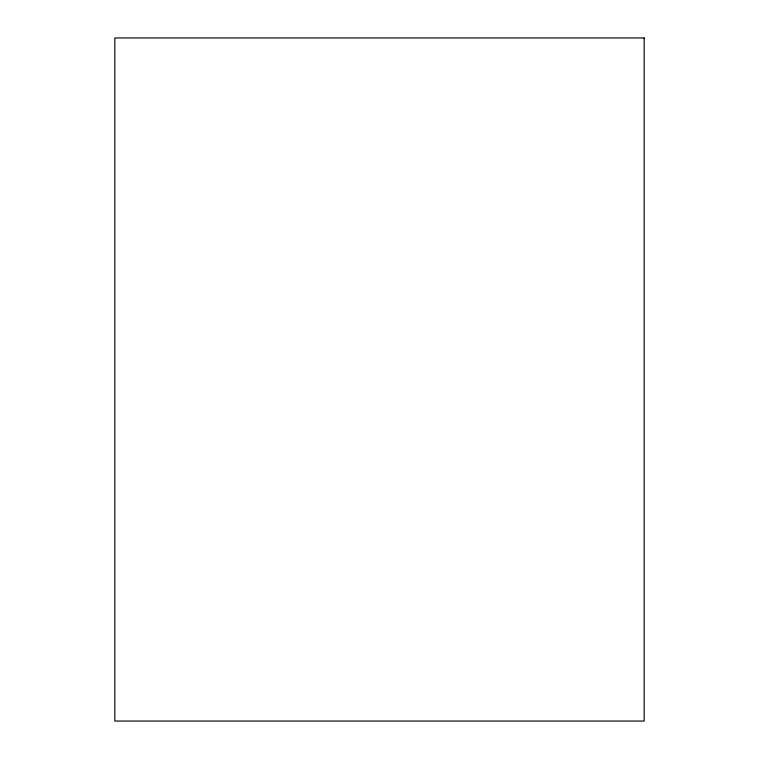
<?xml version="1.0" encoding="UTF-8"?>
<svg xmlns="http://www.w3.org/2000/svg" width="759" height="759" viewBox="0 0 759 759"><rect width="100%" height="100%" fill="white"/><g stroke="black" fill="none" stroke-linecap="round" stroke-linejoin="round"><path stroke-width="1.14" d="M644.163 37.95L114.837 37.95L114.837 721.05L644.163 721.05L644.163 37.95"/></g></svg>
